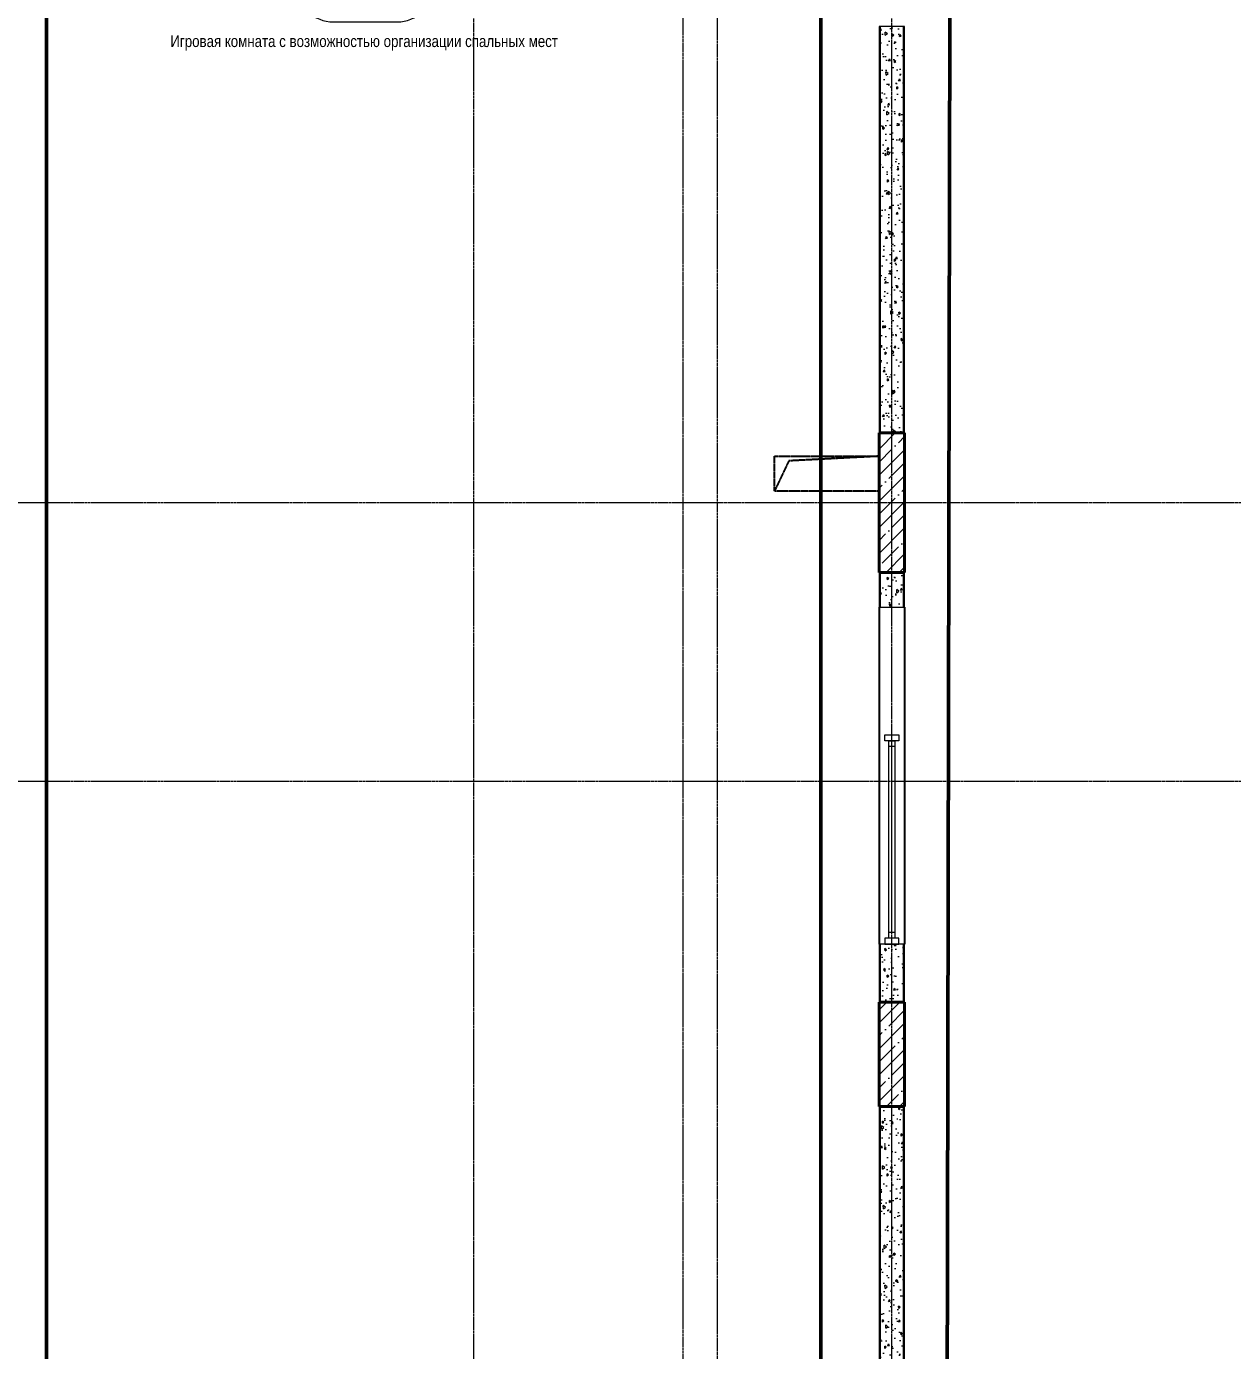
# Model space of a CAD drawing. Header units: millimetres. Extents: x -7155 to 483283, y -227682 to 148426.
# Drawn here: x 348 to 10734, y 47300 to 58700 of the extents above; entities that cross this region are included whole.
import ezdxf
from ezdxf.enums import TextEntityAlignment as Align

# ---------------------------------------------------------------- set-up
doc = ezdxf.new("R2010")
doc.units = ezdxf.units.MM
for name, pattern in [('CENTER2', [28.575, 19.05, -3.175, 3.175, -3.175]), ('HIDDEN', [9.525, 6.35, -3.175]), ('HIDDEN2', [4.7625, 3.175, -1.5875])]:
    doc.linetypes.add(name, pattern=pattern)
doc.layers.get('Defpoints').update_dxf_attribs({"color": 140})
for name, color, linetype, lineweight in [('АР_Area', 5, 'Continuous', 5), ('АР_Колонны', 70, 'Continuous', 30), ('АР_Окна', 4, 'Continuous', 5), ('АР_Стены ЖБ', 7, 'Continuous', 30), ('АР_Стены ПЕНОблок', 52, 'Continuous', 20), ('АР_Тонкая', 254, 'Continuous', 5), ('АР_Штриховка', 8, 'Continuous', 0)]:
    doc.layers.add(name, color=color, linetype=linetype, lineweight=lineweight)
for name, color, linetype, lineweight, true_color in [('АР_Оси_РД_100', 7, 'Continuous', 0, 0x525252), ('РД_Витраж_вн', 7, 'Continuous', 25, 0x148aff), ('РД_Оси_100', 7, 'Continuous', 0, 0x525252), ('РД_проем_инж перемыч_фахверк', 7, 'Continuous', 18, 0xff1f1f)]:
    doc.layers.add(name, color=color, linetype=linetype, lineweight=lineweight, true_color=true_color)
doc.layers.add('РД_Проем', color=230, linetype='Continuous', lineweight=0, plot=False)
doc.styles.add('style1', font='ARIALN.TTF')

# ---------------------------------------------------------------- blocks, each defined once
blk = doc.blocks.new('СОШ_2200_АР_ОСИ_М100_28.05.24')
at = {"layer": 'АР_Оси_РД_100', "linetype": 'CENTER2'}
for p, q in [((4200, -6155), (4200, 139938.679)), ((29555, 54600), (-5954.958, 54600)), ((29555, 52200), (-5954.958, 52200))]:
    blk.add_line(p, q, dxfattribs=at)
for points in [[(5849.555, 139938.679), (6000, 139538.679), (6000, -6194.559)], [(6300, -6195.83), (6300, 139538.679), (6450, 139938.679)], [(7800, -6155), (7800, 139938.679)]]:
    blk.add_lwpolyline(points, dxfattribs=at)
blk = doc.blocks.new('MOK-МаркаПом_овал_ареал')
for p, q in [((-2.75, 3), (2.75, 3)), ((-2.75, -3), (2.75, -3))]:
    blk.add_line(p, q)
for centre, radius, start, end in [((-2.75, 0), 3, 90, 270), ((2.75, 0), 3, 270, 90), ((-3.75, 0), 3.5, 0, 0.001)]:
    blk.add_arc(centre, radius, start, end)
at = {"color": 0, "style": 'style1'}
blk.add_attdef('АР-ПОМЕЩЕНИЕ:НОМЕР', text='', height=3.5, dxfattribs=at).set_placement((0, 0), align=Align.MIDDLE)

msp = doc.modelspace()

# ---------------------------------------------------------------- hatches: boundary and pattern name
at = {"layer": 'АР_Штриховка', "linetype": 'Continuous', "lineweight": 0, "true_color": 0x000000}
h = msp.add_hatch(dxfattribs=at)
h.set_pattern_fill('AR-CONC', color=18, angle=-315, style=0)
h.paths.add_polyline_path([(7900, 58700), (7700, 58700), (7700, 55200), (7900, 55200)], flags=0)
at = {"layer": 'АР_Штриховка', "linetype": 'Continuous', "lineweight": 5, "true_color": 0x000000}
h = msp.add_hatch(dxfattribs=at)
h.set_pattern_fill('ANSI35', color=18, scale=25, style=0)
h.paths.add_polyline_path([(7690, 54000), (7910, 54000), (7910, 55200), (7690, 55200)], flags=0)
at = {"layer": 'АР_Штриховка', "linetype": 'Continuous', "lineweight": 0, "true_color": 0x000000}
h = msp.add_hatch(dxfattribs=at)
h.set_pattern_fill('AR-CONC', color=18, angle=-315, style=0)
h.paths.add_polyline_path([(7900, 54000), (7700, 54000), (7700, 53700), (7900, 53700)], flags=0)
h.paths.add_polyline_path([(7900, 50800), (7700, 50800), (7700, 50300), (7900, 50300)], flags=0)
at = {"layer": 'АР_Штриховка', "linetype": 'Continuous', "lineweight": 5, "true_color": 0x000000}
h = msp.add_hatch(dxfattribs=at)
h.set_pattern_fill('ANSI35', color=18, scale=25, style=0)
h.paths.add_polyline_path([(7690, 49400), (7910, 49400), (7910, 50300), (7690, 50300)], flags=0)
at = {"layer": 'АР_Штриховка', "linetype": 'Continuous', "lineweight": 0, "true_color": 0x000000}
h = msp.add_hatch(dxfattribs=at)
h.set_pattern_fill('AR-CONC', color=18, angle=-315, style=0)
h.paths.add_polyline_path([(7900, 49400), (7700, 49400), (7700, 45900), (7900, 45900)], flags=0)

# ---------------------------------------------------------------- linework, layer by layer
at = {"color": 18, "linetype": 'HIDDEN', "ltscale": 0.07, "true_color": 0x000000}
for p, q in [((6790, 55000), (7690, 55000)), ((6790, 54700), (6790, 55000)), ((6913, 54960), (6790, 54700)), ((7690, 55000), (6913, 54960)), ((7690, 55000), (7690, 54700)), ((7690, 54700), (6790, 54700))]:
    msp.add_line(p, q, dxfattribs=at)
at = {"color": 1, "lineweight": 50}
msp.add_lwpolyline([(8308, 63335), (13325, 63335), (13325, 67891), (19479, 67891), (19479, 61626), (11841, 61626), (11841, 39235), (8263, 39235), (8308, 63335)], dxfattribs=at)
msp.add_lwpolyline([(521, 45735), (7189, 45735), (7189, 63306), (521, 63306)], close=True, dxfattribs=at)
at = {"layer": 'АР_Колонны', "color": 18, "linetype": 'HIDDEN2', "lineweight": 25, "true_color": 0x000000}
for p, q in [((7690, 55200), (7910, 55200)), ((7690, 54000), (7690, 55200)), ((7910, 55200), (7910, 54000)), ((7910, 54000), (7690, 54000)), ((7690, 50300), (7910, 50300)), ((7690, 49400), (7690, 50300)), ((7910, 50300), (7910, 49400)), ((7910, 49400), (7690, 49400))]:
    msp.add_line(p, q, dxfattribs=at)
at = {"layer": 'АР_Колонны', "color": 18, "linetype": 'Continuous', "lineweight": 30, "true_color": 0x000000}
for p, q in [((7910, 55200), (7690, 55200)), ((7690, 55200), (7690, 54000)), ((7910, 54000), (7910, 55200)), ((7690, 54000), (7910, 54000)), ((7910, 50300), (7690, 50300)), ((7690, 50300), (7690, 49400)), ((7910, 49400), (7910, 50300)), ((7690, 49400), (7910, 49400))]:
    msp.add_line(p, q, dxfattribs=at)
at = {"layer": 'АР_Окна', "color": 18, "linetype": 'Continuous', "lineweight": 5, "true_color": 0x000000}
for p, q in [((7690, 50800), (7690, 52600)), ((7910, 50800), (7910, 52600)), ((7825, 52500), (7775, 52500)), ((7800, 50900), (7800, 52500)), ((7825, 50900), (7775, 50900))]:
    msp.add_line(p, q, dxfattribs=at)
for points in [[(7740, 52550), (7740, 52600), (7860, 52600), (7860, 52550)], [(7825, 50850), (7775, 50850), (7775, 52550), (7825, 52550)], [(7740, 50850), (7740, 50800), (7860, 50800), (7860, 50850)]]:
    msp.add_lwpolyline(points, close=True, dxfattribs=at)
at = {"layer": 'АР_Стены ЖБ', "color": 18, "linetype": 'Continuous', "lineweight": 40, "true_color": 0x000000}
for p, q in [((7910, 55200), (7690, 55200)), ((7690, 55200), (7690, 54000)), ((7910, 54000), (7910, 55200)), ((7690, 54000), (7910, 54000)), ((7910, 50300), (7690, 50300)), ((7690, 50300), (7690, 49400)), ((7910, 49400), (7910, 50300)), ((7690, 49400), (7910, 49400))]:
    msp.add_line(p, q, dxfattribs=at)
at = {"layer": 'АР_Стены ПЕНОблок', "color": 18, "linetype": 'Continuous', "lineweight": 20, "true_color": 0x000000}
for p, q in [((7900, 58700), (7700, 58700)), ((7700, 58700), (7700, 55200)), ((7900, 55200), (7900, 58700)), ((7700, 55200), (7900, 55200)), ((7900, 54000), (7700, 54000)), ((7700, 54000), (7700, 53700)), ((7900, 53700), (7900, 54000)), ((7700, 53700), (7900, 53700)), ((7900, 50800), (7700, 50800)), ((7700, 50800), (7700, 50300)), ((7900, 50300), (7900, 50800)), ((7700, 50300), (7900, 50300)), ((7900, 49400), (7700, 49400)), ((7700, 49400), (7700, 45900)), ((7900, 45900), (7900, 49400))]:
    msp.add_line(p, q, dxfattribs=at)
at = {"layer": 'АР_Тонкая', "color": 18, "linetype": 'Continuous', "lineweight": 0, "true_color": 0x000000}
for p, q in [((7700, 58700), (7690, 58700)), ((7690, 58700), (7690, 55200)), ((7700, 55200), (7700, 58700)), ((7910, 58700), (7900, 58700)), ((7900, 58700), (7900, 55200)), ((7910, 55200), (7910, 58700)), ((7690, 55200), (7700, 55200)), ((7900, 55200), (7910, 55200)), ((7700, 54000), (7690, 54000)), ((7690, 54000), (7690, 53700)), ((7700, 53700), (7700, 54000)), ((7910, 54000), (7900, 54000)), ((7900, 54000), (7900, 53700)), ((7910, 53700), (7910, 54000)), ((7690, 53700), (7700, 53700)), ((7900, 53700), (7910, 53700)), ((7700, 50800), (7690, 50800)), ((7690, 50800), (7690, 50300)), ((7700, 50300), (7700, 50800)), ((7910, 50800), (7900, 50800)), ((7900, 50800), (7900, 50300)), ((7910, 50300), (7910, 50800)), ((7690, 50300), (7700, 50300)), ((7900, 50300), (7910, 50300)), ((7700, 49400), (7690, 49400)), ((7690, 49400), (7690, 45900)), ((7700, 45900), (7700, 49400)), ((7910, 49400), (7900, 49400)), ((7900, 49400), (7900, 45900)), ((7910, 45900), (7910, 49400))]:
    msp.add_line(p, q, dxfattribs=at)
at = {"layer": 'РД_Витраж_вн', "color": 18, "linetype": 'Continuous', "lineweight": 25, "true_color": 0x000000}
for p, q in [((7690, 53700), (7690, 50800)), ((7910, 53700), (7910, 50800))]:
    msp.add_line(p, q, dxfattribs=at)
at = {"layer": 'РД_Проем', "color": 18, "linetype": 'Continuous', "lineweight": 0, "true_color": 0x000000}
for p, q in [((7690, 53700), (7690, 50800)), ((7910, 53700), (7910, 50800))]:
    msp.add_line(p, q, dxfattribs=at)
at = {"layer": 'РД_проем_инж перемыч_фахверк', "color": 18, "linetype": 'Continuous', "lineweight": 18, "true_color": 0x000000}
for p, q in [((7690, 53700), (7690, 50800)), ((7910, 53700), (7910, 50800))]:
    msp.add_line(p, q, dxfattribs=at)

# ---------------------------------------------------------------- block references
at = {"layer": 'АР_Area', "color": 18, "linetype": 'Continuous', "lineweight": 5, "true_color": 0x000000}
ref = msp.add_blockref('MOK-МаркаПом_овал_ареал', (3265, 59039), dxfattribs=dict(at, xscale=100, yscale=100, zscale=100))
ref.add_attrib('АР-ПОМЕЩЕНИЕ:НОМЕР', '1.033', dxfattribs={"layer": '0', "color": 0, "height": 350, "style": 'style1'}).set_placement((3265, 59039), align=Align.MIDDLE)
ref.add_attrib('АР-ПОМЕЩЕНИЕ:НАИМЕНОВАНИЕ', 'Игровая комната с возможностью организации спальных мест', dxfattribs={"layer": 'Defpoints', "color": 2, "height": 100, "style": 'style1'}).set_placement((3256, 58558), align=Align.MIDDLE)
at = {"layer": 'РД_Оси_100'}
msp.add_blockref('СОШ_2200_АР_ОСИ_М100_28.05.24', (0, 0), dxfattribs=at)

doc.saveas('drawing.dxf')
